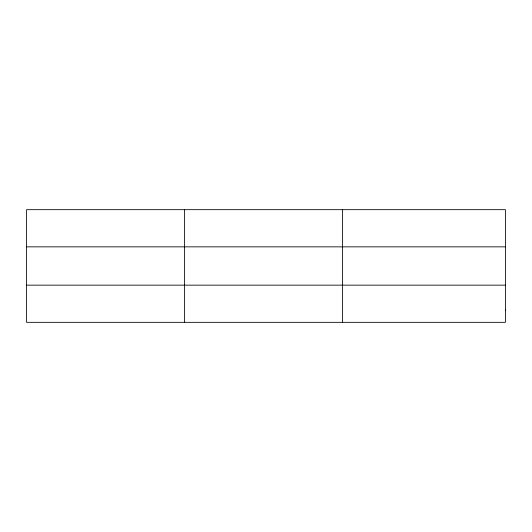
<?xml version="1.0" encoding="UTF-8"?>
<svg xmlns="http://www.w3.org/2000/svg" width="532" height="532" viewBox="0 0 532 532"><rect width="100%" height="100%" fill="white"/><g stroke="black" fill="none" stroke-linecap="round" stroke-linejoin="round"><path stroke-width="0.8" d="M184.604 209.668L184.604 322.332M342.608 209.668L342.608 322.332M26.6 246.848L505.4 246.848M26.6 285.152L505.4 285.152M505.4 309.937L505.4 322.332L26.6 322.332L26.6 209.668L505.4 209.668L505.4 309.937"/></g></svg>
